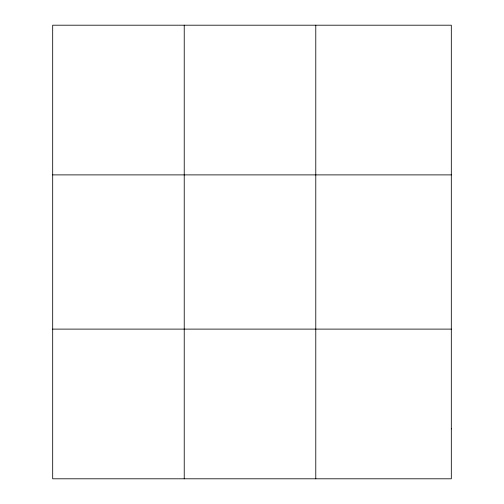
<?xml version="1.0" encoding="UTF-8"?>
<svg xmlns="http://www.w3.org/2000/svg" width="504" height="504" viewBox="0 0 504 504"><rect width="100%" height="100%" fill="white"/><g stroke="black" fill="none" stroke-linecap="round" stroke-linejoin="round"><path stroke-width="0.76" d="M184.231 478.8L184.231 25.2M315.781 478.8L315.781 25.2M52.687 174.888L451.313 174.888M52.687 329.112L451.313 329.112M451.313 428.904L451.313 478.8L52.687 478.8L52.687 25.2L451.313 25.2L451.313 428.904"/></g></svg>
